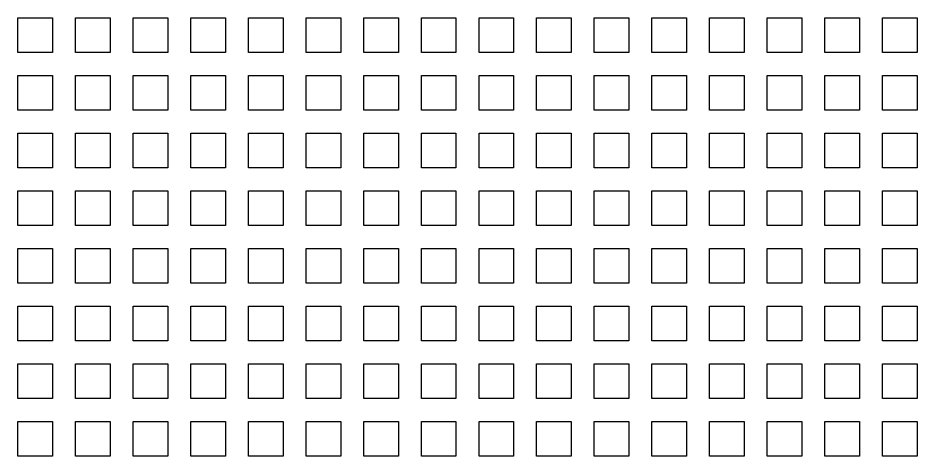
# Model space of a CAD drawing. Extents: x 0 to 780, y -350 to 240.
# Drawn here: x 0 to 780, y -350 to 30 of the extents above; entities that cross this region are included whole.
import ezdxf

# ---------------------------------------------------------------- set-up
doc = ezdxf.new("R2010")
doc.units = 0
for name, color, linetype in [('layer000', 1, 'CONTINUOUS'), ('layer001', 2, 'CONTINUOUS'), ('layer002', 3, 'CONTINUOUS'), ('layer003', 4, 'CONTINUOUS'), ('layer004', 5, 'CONTINUOUS'), ('layer005', 6, 'CONTINUOUS'), ('layer006', 7, 'CONTINUOUS'), ('layer007', 8, 'CONTINUOUS'), ('layer008', 9, 'CONTINUOUS'), ('layer009', 10, 'CONTINUOUS'), ('layer010', 11, 'CONTINUOUS'), ('layer011', 12, 'CONTINUOUS'), ('layer012', 13, 'CONTINUOUS'), ('layer013', 14, 'CONTINUOUS'), ('layer014', 15, 'CONTINUOUS'), ('layer015', 16, 'CONTINUOUS'), ('layer016', 17, 'CONTINUOUS'), ('layer017', 18, 'CONTINUOUS'), ('layer018', 19, 'CONTINUOUS'), ('layer019', 20, 'CONTINUOUS'), ('layer020', 21, 'CONTINUOUS'), ('layer021', 22, 'CONTINUOUS'), ('layer022', 23, 'CONTINUOUS'), ('layer023', 24, 'CONTINUOUS'), ('layer024', 25, 'CONTINUOUS'), ('layer025', 26, 'CONTINUOUS'), ('layer026', 27, 'CONTINUOUS'), ('layer027', 28, 'CONTINUOUS'), ('layer028', 29, 'CONTINUOUS'), ('layer029', 30, 'CONTINUOUS'), ('layer030', 31, 'CONTINUOUS'), ('layer031', 32, 'CONTINUOUS'), ('layer032', 33, 'CONTINUOUS'), ('layer033', 34, 'CONTINUOUS'), ('layer034', 35, 'CONTINUOUS'), ('layer035', 36, 'CONTINUOUS'), ('layer036', 37, 'CONTINUOUS'), ('layer037', 38, 'CONTINUOUS'), ('layer038', 39, 'CONTINUOUS'), ('layer039', 40, 'CONTINUOUS'), ('layer040', 41, 'CONTINUOUS'), ('layer041', 42, 'CONTINUOUS'), ('layer042', 43, 'CONTINUOUS'), ('layer043', 44, 'CONTINUOUS'), ('layer044', 45, 'CONTINUOUS'), ('layer045', 46, 'CONTINUOUS'), ('layer046', 47, 'CONTINUOUS'), ('layer047', 48, 'CONTINUOUS'), ('layer048', 49, 'CONTINUOUS'), ('layer049', 50, 'CONTINUOUS'), ('layer050', 51, 'CONTINUOUS'), ('layer051', 52, 'CONTINUOUS'), ('layer052', 53, 'CONTINUOUS'), ('layer053', 54, 'CONTINUOUS'), ('layer054', 55, 'CONTINUOUS'), ('layer055', 56, 'CONTINUOUS'), ('layer056', 57, 'CONTINUOUS'), ('layer057', 58, 'CONTINUOUS'), ('layer058', 59, 'CONTINUOUS'), ('layer059', 60, 'CONTINUOUS'), ('layer060', 61, 'CONTINUOUS'), ('layer061', 62, 'CONTINUOUS'), ('layer062', 63, 'CONTINUOUS'), ('layer063', 64, 'CONTINUOUS'), ('layer064', 65, 'CONTINUOUS'), ('layer065', 66, 'CONTINUOUS'), ('layer066', 67, 'CONTINUOUS'), ('layer067', 68, 'CONTINUOUS'), ('layer068', 69, 'CONTINUOUS'), ('layer069', 70, 'CONTINUOUS'), ('layer070', 71, 'CONTINUOUS'), ('layer071', 72, 'CONTINUOUS'), ('layer072', 73, 'CONTINUOUS'), ('layer073', 74, 'CONTINUOUS'), ('layer074', 75, 'CONTINUOUS'), ('layer075', 76, 'CONTINUOUS'), ('layer076', 77, 'CONTINUOUS'), ('layer077', 78, 'CONTINUOUS'), ('layer078', 79, 'CONTINUOUS'), ('layer079', 80, 'CONTINUOUS'), ('layer080', 81, 'CONTINUOUS'), ('layer081', 82, 'CONTINUOUS'), ('layer082', 83, 'CONTINUOUS'), ('layer083', 84, 'CONTINUOUS'), ('layer084', 85, 'CONTINUOUS'), ('layer085', 86, 'CONTINUOUS'), ('layer086', 87, 'CONTINUOUS'), ('layer087', 88, 'CONTINUOUS'), ('layer088', 89, 'CONTINUOUS'), ('layer089', 90, 'CONTINUOUS'), ('layer090', 91, 'CONTINUOUS'), ('layer091', 92, 'CONTINUOUS'), ('layer092', 93, 'CONTINUOUS'), ('layer093', 94, 'CONTINUOUS'), ('layer094', 95, 'CONTINUOUS'), ('layer095', 96, 'CONTINUOUS'), ('layer096', 97, 'CONTINUOUS'), ('layer097', 98, 'CONTINUOUS'), ('layer098', 99, 'CONTINUOUS'), ('layer099', 100, 'CONTINUOUS'), ('layer100', 101, 'CONTINUOUS'), ('layer101', 102, 'CONTINUOUS'), ('layer102', 103, 'CONTINUOUS'), ('layer103', 104, 'CONTINUOUS'), ('layer104', 105, 'CONTINUOUS'), ('layer105', 106, 'CONTINUOUS'), ('layer106', 107, 'CONTINUOUS'), ('layer107', 108, 'CONTINUOUS'), ('layer108', 109, 'CONTINUOUS'), ('layer109', 110, 'CONTINUOUS'), ('layer110', 111, 'CONTINUOUS'), ('layer111', 112, 'CONTINUOUS'), ('layer112', 113, 'CONTINUOUS'), ('layer113', 114, 'CONTINUOUS'), ('layer114', 115, 'CONTINUOUS'), ('layer115', 116, 'CONTINUOUS'), ('layer116', 117, 'CONTINUOUS'), ('layer117', 118, 'CONTINUOUS'), ('layer118', 119, 'CONTINUOUS'), ('layer119', 120, 'CONTINUOUS'), ('layer120', 121, 'CONTINUOUS'), ('layer121', 122, 'CONTINUOUS'), ('layer122', 123, 'CONTINUOUS'), ('layer123', 124, 'CONTINUOUS'), ('layer124', 125, 'CONTINUOUS'), ('layer125', 126, 'CONTINUOUS'), ('layer126', 127, 'CONTINUOUS'), ('layer127', 128, 'CONTINUOUS')]:
    doc.layers.add(name, color=color, linetype=linetype)

# ---------------------------------------------------------------- blocks, each defined once
blk = doc.blocks.new('gs_matrix')
at = {"layer": 'layer000'}
blk.add_lwpolyline([(0, 0), (0, 30), (30, 30), (30, 0)], close=True, dxfattribs=at)
at = {"layer": 'layer001'}
blk.add_lwpolyline([(50, 0), (50, 30), (80, 30), (80, 0)], close=True, dxfattribs=at)
at = {"layer": 'layer002'}
blk.add_lwpolyline([(100, 0), (100, 30), (130, 30), (130, 0)], close=True, dxfattribs=at)
at = {"layer": 'layer003'}
blk.add_lwpolyline([(150, 0), (150, 30), (180, 30), (180, 0)], close=True, dxfattribs=at)
at = {"layer": 'layer004'}
blk.add_lwpolyline([(200, 0), (200, 30), (230, 30), (230, 0)], close=True, dxfattribs=at)
at = {"layer": 'layer005'}
blk.add_lwpolyline([(250, 0), (250, 30), (280, 30), (280, 0)], close=True, dxfattribs=at)
at = {"layer": 'layer006'}
blk.add_lwpolyline([(300, 0), (300, 30), (330, 30), (330, 0)], close=True, dxfattribs=at)
at = {"layer": 'layer007'}
blk.add_lwpolyline([(350, 0), (350, 30), (380, 30), (380, 0)], close=True, dxfattribs=at)
at = {"layer": 'layer008'}
blk.add_lwpolyline([(400, 0), (400, 30), (430, 30), (430, 0)], close=True, dxfattribs=at)
at = {"layer": 'layer009'}
blk.add_lwpolyline([(450, 0), (450, 30), (480, 30), (480, 0)], close=True, dxfattribs=at)
at = {"layer": 'layer010'}
blk.add_lwpolyline([(500, 0), (500, 30), (530, 30), (530, 0)], close=True, dxfattribs=at)
at = {"layer": 'layer011'}
blk.add_lwpolyline([(550, 0), (550, 30), (580, 30), (580, 0)], close=True, dxfattribs=at)
at = {"layer": 'layer012'}
blk.add_lwpolyline([(600, 0), (600, 30), (630, 30), (630, 0)], close=True, dxfattribs=at)
at = {"layer": 'layer013'}
blk.add_lwpolyline([(650, 0), (650, 30), (680, 30), (680, 0)], close=True, dxfattribs=at)
at = {"layer": 'layer014'}
blk.add_lwpolyline([(700, 0), (700, 30), (730, 30), (730, 0)], close=True, dxfattribs=at)
at = {"layer": 'layer015'}
blk.add_lwpolyline([(750, 0), (750, 30), (780, 30), (780, 0)], close=True, dxfattribs=at)
at = {"layer": 'layer016'}
blk.add_lwpolyline([(0, -50), (0, -20), (30, -20), (30, -50)], close=True, dxfattribs=at)
at = {"layer": 'layer017'}
blk.add_lwpolyline([(50, -50), (50, -20), (80, -20), (80, -50)], close=True, dxfattribs=at)
at = {"layer": 'layer018'}
blk.add_lwpolyline([(100, -50), (100, -20), (130, -20), (130, -50)], close=True, dxfattribs=at)
at = {"layer": 'layer019'}
blk.add_lwpolyline([(150, -50), (150, -20), (180, -20), (180, -50)], close=True, dxfattribs=at)
at = {"layer": 'layer020'}
blk.add_lwpolyline([(200, -50), (200, -20), (230, -20), (230, -50)], close=True, dxfattribs=at)
at = {"layer": 'layer021'}
blk.add_lwpolyline([(250, -50), (250, -20), (280, -20), (280, -50)], close=True, dxfattribs=at)
at = {"layer": 'layer022'}
blk.add_lwpolyline([(300, -50), (300, -20), (330, -20), (330, -50)], close=True, dxfattribs=at)
at = {"layer": 'layer023'}
blk.add_lwpolyline([(350, -50), (350, -20), (380, -20), (380, -50)], close=True, dxfattribs=at)
at = {"layer": 'layer024'}
blk.add_lwpolyline([(400, -50), (400, -20), (430, -20), (430, -50)], close=True, dxfattribs=at)
at = {"layer": 'layer025'}
blk.add_lwpolyline([(450, -50), (450, -20), (480, -20), (480, -50)], close=True, dxfattribs=at)
at = {"layer": 'layer026'}
blk.add_lwpolyline([(500, -50), (500, -20), (530, -20), (530, -50)], close=True, dxfattribs=at)
at = {"layer": 'layer027'}
blk.add_lwpolyline([(550, -50), (550, -20), (580, -20), (580, -50)], close=True, dxfattribs=at)
at = {"layer": 'layer028'}
blk.add_lwpolyline([(600, -50), (600, -20), (630, -20), (630, -50)], close=True, dxfattribs=at)
at = {"layer": 'layer029'}
blk.add_lwpolyline([(650, -50), (650, -20), (680, -20), (680, -50)], close=True, dxfattribs=at)
at = {"layer": 'layer030'}
blk.add_lwpolyline([(700, -50), (700, -20), (730, -20), (730, -50)], close=True, dxfattribs=at)
at = {"layer": 'layer031'}
blk.add_lwpolyline([(750, -50), (750, -20), (780, -20), (780, -50)], close=True, dxfattribs=at)
at = {"layer": 'layer032'}
blk.add_lwpolyline([(0, -100), (0, -70), (30, -70), (30, -100)], close=True, dxfattribs=at)
at = {"layer": 'layer033'}
blk.add_lwpolyline([(50, -100), (50, -70), (80, -70), (80, -100)], close=True, dxfattribs=at)
at = {"layer": 'layer034'}
blk.add_lwpolyline([(100, -100), (100, -70), (130, -70), (130, -100)], close=True, dxfattribs=at)
at = {"layer": 'layer035'}
blk.add_lwpolyline([(150, -100), (150, -70), (180, -70), (180, -100)], close=True, dxfattribs=at)
at = {"layer": 'layer036'}
blk.add_lwpolyline([(200, -100), (200, -70), (230, -70), (230, -100)], close=True, dxfattribs=at)
at = {"layer": 'layer037'}
blk.add_lwpolyline([(250, -100), (250, -70), (280, -70), (280, -100)], close=True, dxfattribs=at)
at = {"layer": 'layer038'}
blk.add_lwpolyline([(300, -100), (300, -70), (330, -70), (330, -100)], close=True, dxfattribs=at)
at = {"layer": 'layer039'}
blk.add_lwpolyline([(350, -100), (350, -70), (380, -70), (380, -100)], close=True, dxfattribs=at)
at = {"layer": 'layer040'}
blk.add_lwpolyline([(400, -100), (400, -70), (430, -70), (430, -100)], close=True, dxfattribs=at)
at = {"layer": 'layer041'}
blk.add_lwpolyline([(450, -100), (450, -70), (480, -70), (480, -100)], close=True, dxfattribs=at)
at = {"layer": 'layer042'}
blk.add_lwpolyline([(500, -100), (500, -70), (530, -70), (530, -100)], close=True, dxfattribs=at)
at = {"layer": 'layer043'}
blk.add_lwpolyline([(550, -100), (550, -70), (580, -70), (580, -100)], close=True, dxfattribs=at)
at = {"layer": 'layer044'}
blk.add_lwpolyline([(600, -100), (600, -70), (630, -70), (630, -100)], close=True, dxfattribs=at)
at = {"layer": 'layer045'}
blk.add_lwpolyline([(650, -100), (650, -70), (680, -70), (680, -100)], close=True, dxfattribs=at)
at = {"layer": 'layer046'}
blk.add_lwpolyline([(700, -100), (700, -70), (730, -70), (730, -100)], close=True, dxfattribs=at)
at = {"layer": 'layer047'}
blk.add_lwpolyline([(750, -100), (750, -70), (780, -70), (780, -100)], close=True, dxfattribs=at)
at = {"layer": 'layer048'}
blk.add_lwpolyline([(0, -150), (0, -120), (30, -120), (30, -150)], close=True, dxfattribs=at)
at = {"layer": 'layer049'}
blk.add_lwpolyline([(50, -150), (50, -120), (80, -120), (80, -150)], close=True, dxfattribs=at)
at = {"layer": 'layer050'}
blk.add_lwpolyline([(100, -150), (100, -120), (130, -120), (130, -150)], close=True, dxfattribs=at)
at = {"layer": 'layer051'}
blk.add_lwpolyline([(150, -150), (150, -120), (180, -120), (180, -150)], close=True, dxfattribs=at)
at = {"layer": 'layer052'}
blk.add_lwpolyline([(200, -150), (200, -120), (230, -120), (230, -150)], close=True, dxfattribs=at)
at = {"layer": 'layer053'}
blk.add_lwpolyline([(250, -150), (250, -120), (280, -120), (280, -150)], close=True, dxfattribs=at)
at = {"layer": 'layer054'}
blk.add_lwpolyline([(300, -150), (300, -120), (330, -120), (330, -150)], close=True, dxfattribs=at)
at = {"layer": 'layer055'}
blk.add_lwpolyline([(350, -150), (350, -120), (380, -120), (380, -150)], close=True, dxfattribs=at)
at = {"layer": 'layer056'}
blk.add_lwpolyline([(400, -150), (400, -120), (430, -120), (430, -150)], close=True, dxfattribs=at)
at = {"layer": 'layer057'}
blk.add_lwpolyline([(450, -150), (450, -120), (480, -120), (480, -150)], close=True, dxfattribs=at)
at = {"layer": 'layer058'}
blk.add_lwpolyline([(500, -150), (500, -120), (530, -120), (530, -150)], close=True, dxfattribs=at)
at = {"layer": 'layer059'}
blk.add_lwpolyline([(550, -150), (550, -120), (580, -120), (580, -150)], close=True, dxfattribs=at)
at = {"layer": 'layer060'}
blk.add_lwpolyline([(600, -150), (600, -120), (630, -120), (630, -150)], close=True, dxfattribs=at)
at = {"layer": 'layer061'}
blk.add_lwpolyline([(650, -150), (650, -120), (680, -120), (680, -150)], close=True, dxfattribs=at)
at = {"layer": 'layer062'}
blk.add_lwpolyline([(700, -150), (700, -120), (730, -120), (730, -150)], close=True, dxfattribs=at)
at = {"layer": 'layer063'}
blk.add_lwpolyline([(750, -150), (750, -120), (780, -120), (780, -150)], close=True, dxfattribs=at)
at = {"layer": 'layer064'}
blk.add_lwpolyline([(0, -200), (0, -170), (30, -170), (30, -200)], close=True, dxfattribs=at)
at = {"layer": 'layer065'}
blk.add_lwpolyline([(50, -200), (50, -170), (80, -170), (80, -200)], close=True, dxfattribs=at)
at = {"layer": 'layer066'}
blk.add_lwpolyline([(100, -200), (100, -170), (130, -170), (130, -200)], close=True, dxfattribs=at)
at = {"layer": 'layer067'}
blk.add_lwpolyline([(150, -200), (150, -170), (180, -170), (180, -200)], close=True, dxfattribs=at)
at = {"layer": 'layer068'}
blk.add_lwpolyline([(200, -200), (200, -170), (230, -170), (230, -200)], close=True, dxfattribs=at)
at = {"layer": 'layer069'}
blk.add_lwpolyline([(250, -200), (250, -170), (280, -170), (280, -200)], close=True, dxfattribs=at)
at = {"layer": 'layer070'}
blk.add_lwpolyline([(300, -200), (300, -170), (330, -170), (330, -200)], close=True, dxfattribs=at)
at = {"layer": 'layer071'}
blk.add_lwpolyline([(350, -200), (350, -170), (380, -170), (380, -200)], close=True, dxfattribs=at)
at = {"layer": 'layer072'}
blk.add_lwpolyline([(400, -200), (400, -170), (430, -170), (430, -200)], close=True, dxfattribs=at)
at = {"layer": 'layer073'}
blk.add_lwpolyline([(450, -200), (450, -170), (480, -170), (480, -200)], close=True, dxfattribs=at)
at = {"layer": 'layer074'}
blk.add_lwpolyline([(500, -200), (500, -170), (530, -170), (530, -200)], close=True, dxfattribs=at)
at = {"layer": 'layer075'}
blk.add_lwpolyline([(550, -200), (550, -170), (580, -170), (580, -200)], close=True, dxfattribs=at)
at = {"layer": 'layer076'}
blk.add_lwpolyline([(600, -200), (600, -170), (630, -170), (630, -200)], close=True, dxfattribs=at)
at = {"layer": 'layer077'}
blk.add_lwpolyline([(650, -200), (650, -170), (680, -170), (680, -200)], close=True, dxfattribs=at)
at = {"layer": 'layer078'}
blk.add_lwpolyline([(700, -200), (700, -170), (730, -170), (730, -200)], close=True, dxfattribs=at)
at = {"layer": 'layer079'}
blk.add_lwpolyline([(750, -200), (750, -170), (780, -170), (780, -200)], close=True, dxfattribs=at)
at = {"layer": 'layer080'}
blk.add_lwpolyline([(0, -250), (0, -220), (30, -220), (30, -250)], close=True, dxfattribs=at)
at = {"layer": 'layer081'}
blk.add_lwpolyline([(50, -250), (50, -220), (80, -220), (80, -250)], close=True, dxfattribs=at)
at = {"layer": 'layer082'}
blk.add_lwpolyline([(100, -250), (100, -220), (130, -220), (130, -250)], close=True, dxfattribs=at)
at = {"layer": 'layer083'}
blk.add_lwpolyline([(150, -250), (150, -220), (180, -220), (180, -250)], close=True, dxfattribs=at)
at = {"layer": 'layer084'}
blk.add_lwpolyline([(200, -250), (200, -220), (230, -220), (230, -250)], close=True, dxfattribs=at)
at = {"layer": 'layer085'}
blk.add_lwpolyline([(250, -250), (250, -220), (280, -220), (280, -250)], close=True, dxfattribs=at)
at = {"layer": 'layer086'}
blk.add_lwpolyline([(300, -250), (300, -220), (330, -220), (330, -250)], close=True, dxfattribs=at)
at = {"layer": 'layer087'}
blk.add_lwpolyline([(350, -250), (350, -220), (380, -220), (380, -250)], close=True, dxfattribs=at)
at = {"layer": 'layer088'}
blk.add_lwpolyline([(400, -250), (400, -220), (430, -220), (430, -250)], close=True, dxfattribs=at)
at = {"layer": 'layer089'}
blk.add_lwpolyline([(450, -250), (450, -220), (480, -220), (480, -250)], close=True, dxfattribs=at)
at = {"layer": 'layer090'}
blk.add_lwpolyline([(500, -250), (500, -220), (530, -220), (530, -250)], close=True, dxfattribs=at)
at = {"layer": 'layer091'}
blk.add_lwpolyline([(550, -250), (550, -220), (580, -220), (580, -250)], close=True, dxfattribs=at)
at = {"layer": 'layer092'}
blk.add_lwpolyline([(600, -250), (600, -220), (630, -220), (630, -250)], close=True, dxfattribs=at)
at = {"layer": 'layer093'}
blk.add_lwpolyline([(650, -250), (650, -220), (680, -220), (680, -250)], close=True, dxfattribs=at)
at = {"layer": 'layer094'}
blk.add_lwpolyline([(700, -250), (700, -220), (730, -220), (730, -250)], close=True, dxfattribs=at)
at = {"layer": 'layer095'}
blk.add_lwpolyline([(750, -250), (750, -220), (780, -220), (780, -250)], close=True, dxfattribs=at)
at = {"layer": 'layer096'}
blk.add_lwpolyline([(0, -300), (0, -270), (30, -270), (30, -300)], close=True, dxfattribs=at)
at = {"layer": 'layer097'}
blk.add_lwpolyline([(50, -300), (50, -270), (80, -270), (80, -300)], close=True, dxfattribs=at)
at = {"layer": 'layer098'}
blk.add_lwpolyline([(100, -300), (100, -270), (130, -270), (130, -300)], close=True, dxfattribs=at)
at = {"layer": 'layer099'}
blk.add_lwpolyline([(150, -300), (150, -270), (180, -270), (180, -300)], close=True, dxfattribs=at)
at = {"layer": 'layer100'}
blk.add_lwpolyline([(200, -300), (200, -270), (230, -270), (230, -300)], close=True, dxfattribs=at)
at = {"layer": 'layer101'}
blk.add_lwpolyline([(250, -300), (250, -270), (280, -270), (280, -300)], close=True, dxfattribs=at)
at = {"layer": 'layer102'}
blk.add_lwpolyline([(300, -300), (300, -270), (330, -270), (330, -300)], close=True, dxfattribs=at)
at = {"layer": 'layer103'}
blk.add_lwpolyline([(350, -300), (350, -270), (380, -270), (380, -300)], close=True, dxfattribs=at)
at = {"layer": 'layer104'}
blk.add_lwpolyline([(400, -300), (400, -270), (430, -270), (430, -300)], close=True, dxfattribs=at)
at = {"layer": 'layer105'}
blk.add_lwpolyline([(450, -300), (450, -270), (480, -270), (480, -300)], close=True, dxfattribs=at)
at = {"layer": 'layer106'}
blk.add_lwpolyline([(500, -300), (500, -270), (530, -270), (530, -300)], close=True, dxfattribs=at)
at = {"layer": 'layer107'}
blk.add_lwpolyline([(550, -300), (550, -270), (580, -270), (580, -300)], close=True, dxfattribs=at)
at = {"layer": 'layer108'}
blk.add_lwpolyline([(600, -300), (600, -270), (630, -270), (630, -300)], close=True, dxfattribs=at)
at = {"layer": 'layer109'}
blk.add_lwpolyline([(650, -300), (650, -270), (680, -270), (680, -300)], close=True, dxfattribs=at)
at = {"layer": 'layer110'}
blk.add_lwpolyline([(700, -300), (700, -270), (730, -270), (730, -300)], close=True, dxfattribs=at)
at = {"layer": 'layer111'}
blk.add_lwpolyline([(750, -300), (750, -270), (780, -270), (780, -300)], close=True, dxfattribs=at)
at = {"layer": 'layer112'}
blk.add_lwpolyline([(0, -350), (0, -320), (30, -320), (30, -350)], close=True, dxfattribs=at)
at = {"layer": 'layer113'}
blk.add_lwpolyline([(50, -350), (50, -320), (80, -320), (80, -350)], close=True, dxfattribs=at)
at = {"layer": 'layer114'}
blk.add_lwpolyline([(100, -350), (100, -320), (130, -320), (130, -350)], close=True, dxfattribs=at)
at = {"layer": 'layer115'}
blk.add_lwpolyline([(150, -350), (150, -320), (180, -320), (180, -350)], close=True, dxfattribs=at)
at = {"layer": 'layer116'}
blk.add_lwpolyline([(200, -350), (200, -320), (230, -320), (230, -350)], close=True, dxfattribs=at)
at = {"layer": 'layer117'}
blk.add_lwpolyline([(250, -350), (250, -320), (280, -320), (280, -350)], close=True, dxfattribs=at)
at = {"layer": 'layer118'}
blk.add_lwpolyline([(300, -350), (300, -320), (330, -320), (330, -350)], close=True, dxfattribs=at)
at = {"layer": 'layer119'}
blk.add_lwpolyline([(350, -350), (350, -320), (380, -320), (380, -350)], close=True, dxfattribs=at)
at = {"layer": 'layer120'}
blk.add_lwpolyline([(400, -350), (400, -320), (430, -320), (430, -350)], close=True, dxfattribs=at)
at = {"layer": 'layer121'}
blk.add_lwpolyline([(450, -350), (450, -320), (480, -320), (480, -350)], close=True, dxfattribs=at)
at = {"layer": 'layer122'}
blk.add_lwpolyline([(500, -350), (500, -320), (530, -320), (530, -350)], close=True, dxfattribs=at)
at = {"layer": 'layer123'}
blk.add_lwpolyline([(550, -350), (550, -320), (580, -320), (580, -350)], close=True, dxfattribs=at)
at = {"layer": 'layer124'}
blk.add_lwpolyline([(600, -350), (600, -320), (630, -320), (630, -350)], close=True, dxfattribs=at)
at = {"layer": 'layer125'}
blk.add_lwpolyline([(650, -350), (650, -320), (680, -320), (680, -350)], close=True, dxfattribs=at)
at = {"layer": 'layer126'}
blk.add_lwpolyline([(700, -350), (700, -320), (730, -320), (730, -350)], close=True, dxfattribs=at)
at = {"layer": 'layer127'}
blk.add_lwpolyline([(750, -350), (750, -320), (780, -320), (780, -350)], close=True, dxfattribs=at)

msp = doc.modelspace()

# ---------------------------------------------------------------- block references
msp.add_blockref('gs_matrix', (0, 0))

doc.saveas('drawing.dxf')
